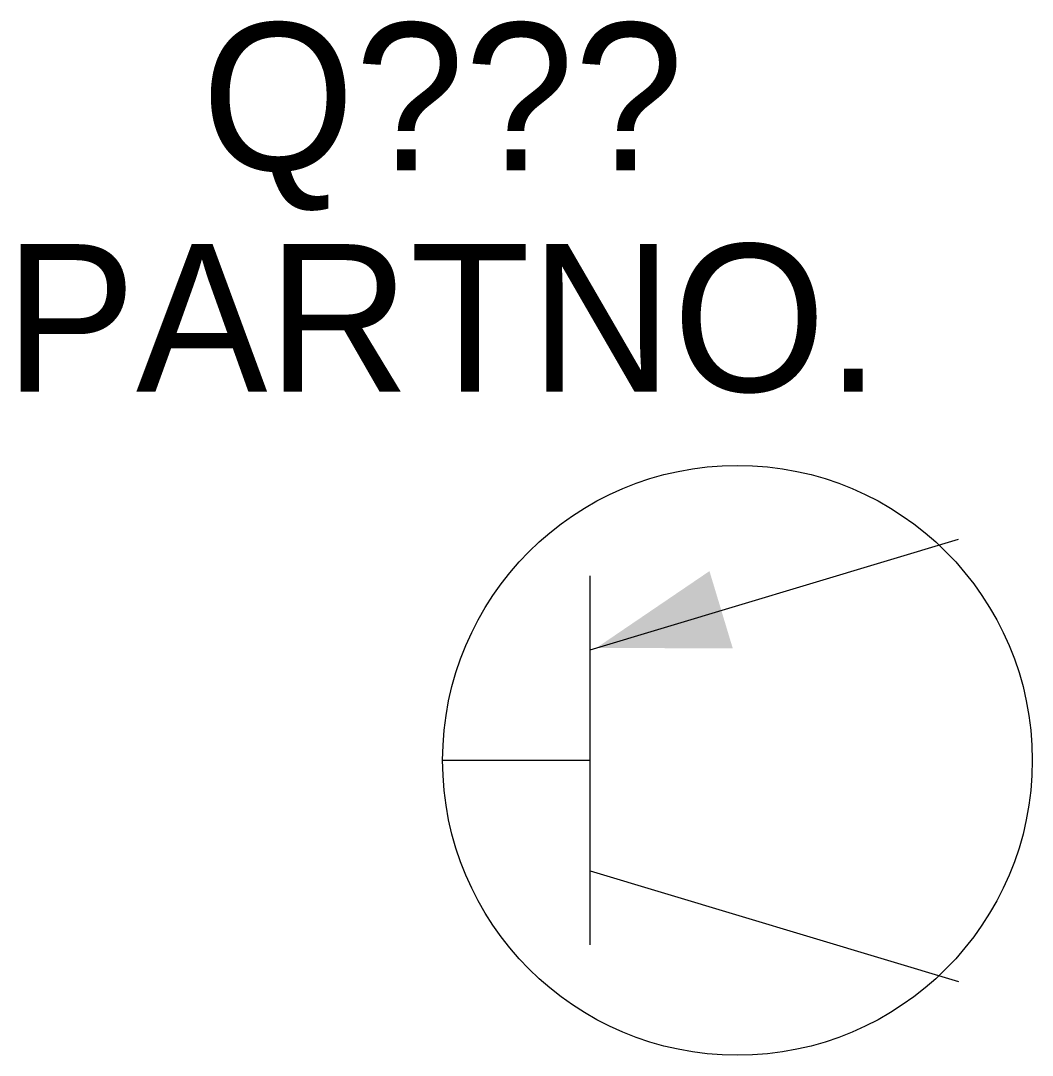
# Model space of a CAD drawing. Extents: x 11.83 to 13.2, y 6.9 to 8.3.
import ezdxf
from ezdxf.enums import TextEntityAlignment as Align

# ---------------------------------------------------------------- set-up
doc = ezdxf.new("R2010")
doc.units = 0
doc.layers.add('1', color=7, linetype='CONTINUOUS')

# ---------------------------------------------------------------- blocks, each defined once
blk = doc.blocks.new('PNP')
at = {"layer": '1', "color": 0}
for p, q in [((0, 0), (0, -0.2)), ((-0.15, -0.2), (-0.3, -0.7)), ((-0.25, -0.2), (0.25, -0.2)), ((0.15, -0.2), (0.3, -0.7))]:
    blk.add_line(p, q, dxfattribs=at)
blk.add_circle((0, -0.4), 0.4, dxfattribs=at)
blk.add_solid([(0.2566, -0.362), (0.1523, -0.2084), (0.1519, -0.3936), (0.1523, -0.2084)], dxfattribs=at)

msp = doc.modelspace()

# ---------------------------------------------------------------- block references
at = {"layer": '1', "color": 0, "rotation": 90}
msp.add_blockref('PNP', (12.4, 7.3), dxfattribs=at)

# ---------------------------------------------------------------- texts
at = {"layer": '1', "color": 0}
for tag, text, p in [('Q???', 'Q???', (12.4, 8.1)), ('PARTNO.', '0000000', (12.4, 7.8))]:
    msp.add_attdef(tag, text=text, height=0.2, dxfattribs=at).set_placement(p, align=Align.CENTER)

doc.saveas('drawing.dxf')
